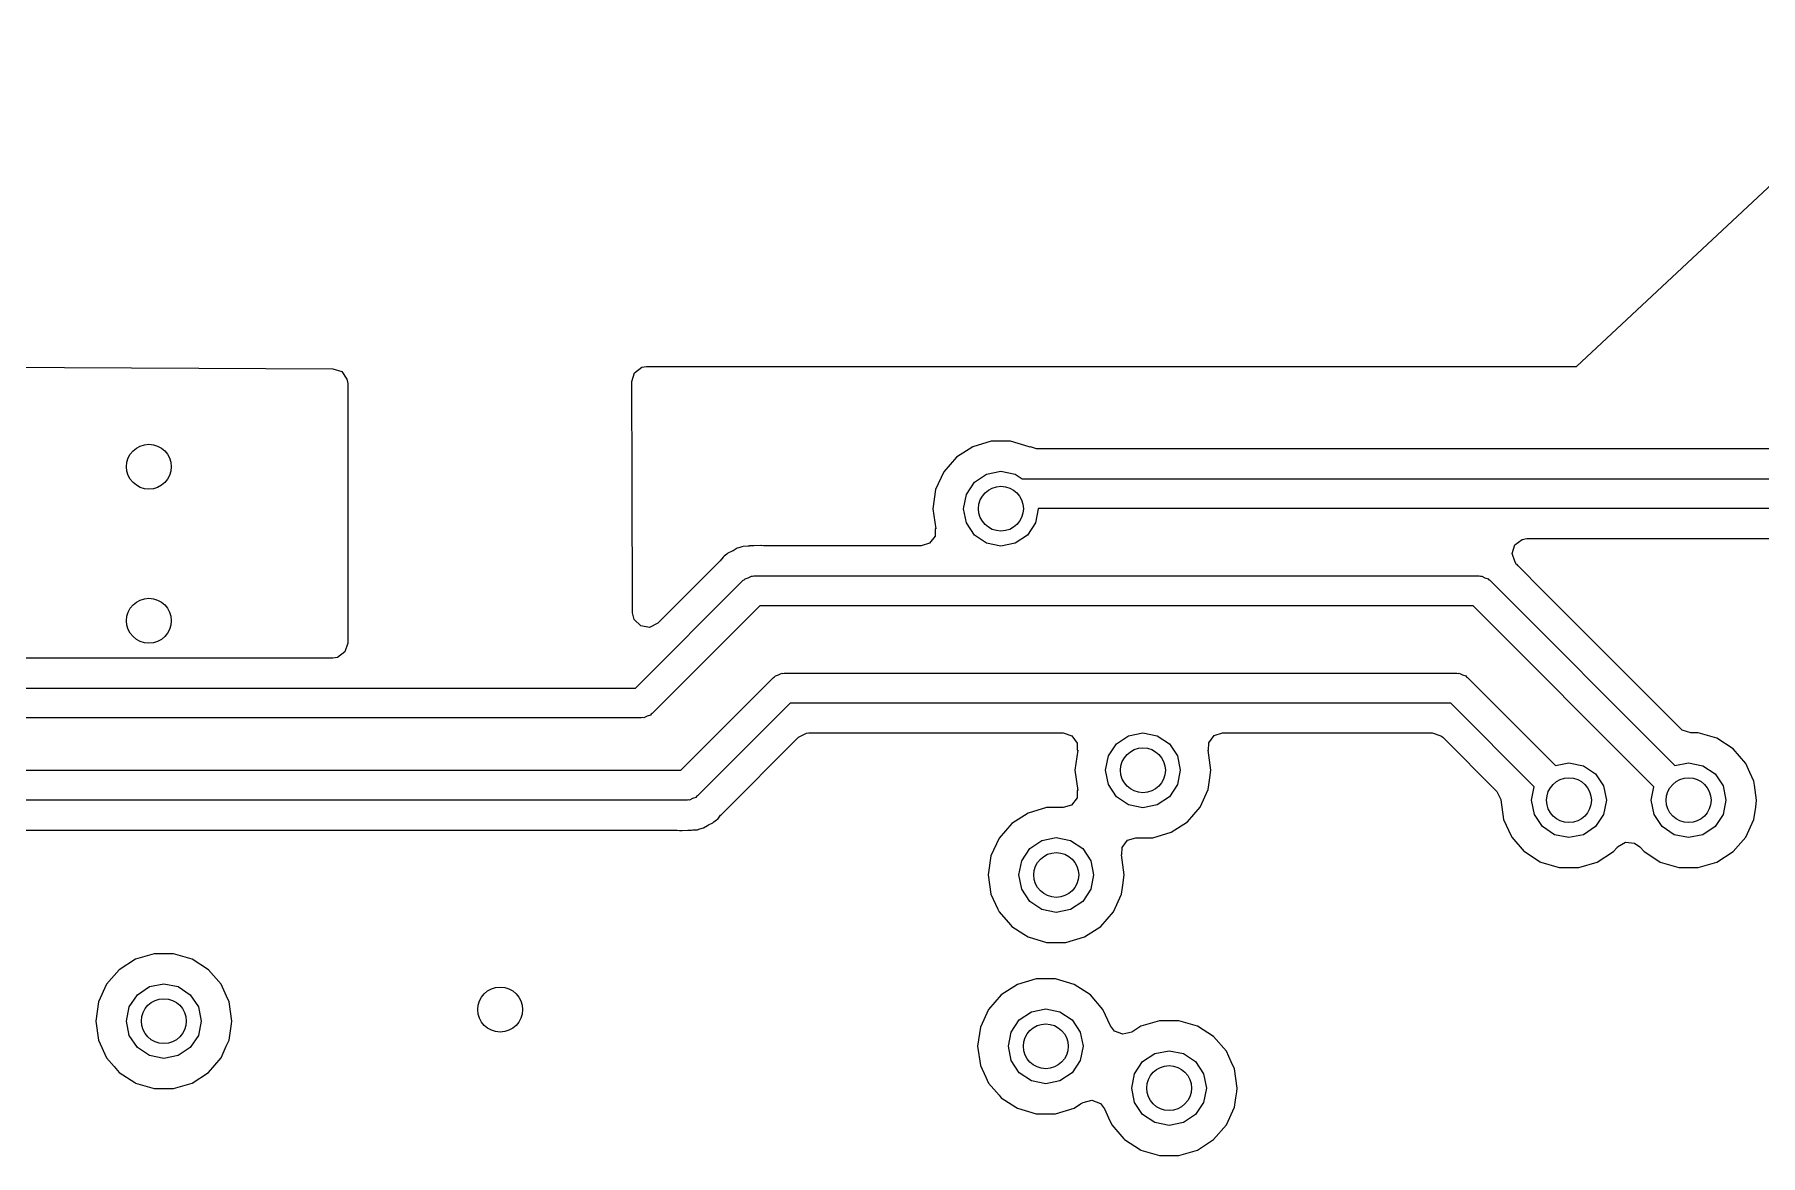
# Model space of a CAD drawing. Extents: x 100.3 to 185, y -144.7 to -85.3.
# Drawn here: x 156.19 to 167.73, y -93.78 to -86.28 of the extents above; entities that cross this region are included whole.
import ezdxf

# ---------------------------------------------------------------- set-up
doc = ezdxf.new("R2010")
doc.units = 0
doc.layers.add('BLACK', color=7, linetype='CONTINUOUS')

msp = doc.modelspace()

# ---------------------------------------------------------------- linework, layer by layer
at = {"layer": 'BLACK', "linetype": 'CONTINUOUS'}
for p, q in [((166.5, -88.5), (168.876, -86.28)), ((155.2, -88.5), (158.181, -88.5145)), ((158.181, -88.5145), (158.24, -88.5337)), ((158.24, -88.5337), (158.275, -88.5834)), ((160.18, -88.5994), (160.199, -88.5411)), ((160.199, -88.5411), (160.248, -88.505)), ((160.248, -88.505), (160.279, -88.5)), ((160.279, -88.5), (166.5, -88.5)), ((166.5, -88.5), (166.5, -88.5)), ((158.275, -88.5834), (158.28, -88.6135)), ((158.28, -88.6135), (158.28, -90.3505)), ((160.183, -89.2654), (160.18, -88.5994)), ((162.585, -89), (162.461, -89.0365)), ((162.715, -89), (162.585, -89)), ((162.585, -89), (162.585, -89)), ((162.839, -89.0365), (162.715, -89)), ((162.715, -89), (162.715, -89)), ((162.352, -89.1065), (162.267, -89.2044)), ((162.461, -89.0365), (162.352, -89.1065)), ((162.461, -89.0365), (162.461, -89.0365)), ((162.846, -89.0394), (162.839, -89.0365)), ((162.847, -89.0372), (162.846, -89.0394)), ((162.888, -89.0495), (162.847, -89.0372)), ((168.517, -89.0495), (162.888, -89.0495)), ((162.267, -89.2044), (162.213, -89.3223)), ((162.473, -89.2737), (162.554, -89.2195)), ((162.554, -89.2195), (162.65, -89.2005)), ((162.65, -89.2005), (162.746, -89.2195)), ((162.746, -89.2195), (162.791, -89.25)), ((162.791, -89.25), (176.872, -89.25)), ((160.186, -90.144), (160.183, -89.2654)), ((162.213, -89.3223), (162.195, -89.4505)), ((162.4, -89.4505), (162.419, -89.3548)), ((162.419, -89.3548), (162.473, -89.2737)), ((162.195, -89.4505), (162.195, -89.4505)), ((162.195, -89.4505), (162.214, -89.5857)), ((162.419, -89.5462), (162.4, -89.4505)), ((162.9, -89.4505), (162.881, -89.5462)), ((176.872, -89.45), (162.9, -89.45)), ((162.9, -89.45), (162.9, -89.4505)), ((162.211, -89.5862), (162.21, -89.6337)), ((162.214, -89.5857), (162.211, -89.5862)), ((162.473, -89.6273), (162.419, -89.5462)), ((162.881, -89.5462), (162.827, -89.6273)), ((160.917, -89.7064), (160.896, -89.7131)), ((160.926, -89.7024), (160.917, -89.7064)), ((160.958, -89.7009), (160.926, -89.7024)), ((160.926, -89.7024), (160.926, -89.7024)), ((160.965, -89.7002), (160.958, -89.7009)), ((160.969, -89.6995), (160.965, -89.7002)), ((160.988, -89.6995), (160.969, -89.6995)), ((160.991, -89.6994), (160.988, -89.6995)), ((160.998, -89.6991), (160.991, -89.6994)), ((161.039, -89.6972), (160.998, -89.6991)), ((161.048, -89.6985), (161.039, -89.6972)), ((161.062, -89.6995), (161.048, -89.6973)), ((161.048, -89.6973), (161.048, -89.6985)), ((162.117, -89.6995), (161.062, -89.6995)), ((162.172, -89.6822), (162.117, -89.6995)), ((162.21, -89.6337), (162.172, -89.6822)), ((162.554, -89.6815), (162.473, -89.6273)), ((162.65, -89.7005), (162.554, -89.6815)), ((162.746, -89.6815), (162.65, -89.7005)), ((162.827, -89.6273), (162.746, -89.6815)), ((166.069, -89.7513), (166.087, -89.6928)), ((166.087, -89.6928), (166.136, -89.6559)), ((166.136, -89.6559), (166.168, -89.6505)), ((166.168, -89.6505), (176.719, -89.6505)), ((160.767, -89.8047), (160.355, -90.2166)), ((160.771, -89.7995), (160.767, -89.8047)), ((160.791, -89.7741), (160.771, -89.7995)), ((160.799, -89.7689), (160.791, -89.7741)), ((160.817, -89.7547), (160.799, -89.7689)), ((160.824, -89.7478), (160.817, -89.7547)), ((160.853, -89.7349), (160.824, -89.7478)), ((160.824, -89.7478), (160.824, -89.7478)), ((160.859, -89.7317), (160.853, -89.7349)), ((160.886, -89.7149), (160.859, -89.7317)), ((160.896, -89.7131), (160.886, -89.7149)), ((160.886, -89.7149), (160.886, -89.7149)), ((166.089, -89.8092), (166.069, -89.7513)), ((166.099, -89.8231), (166.089, -89.8092)), ((166.1, -89.8223), (166.099, -89.8231)), ((166.109, -89.8336), (166.1, -89.8223)), ((160.205, -90.65), (160.926, -89.9293)), ((160.926, -89.9293), (160.933, -89.9256)), ((160.933, -89.9256), (160.938, -89.9191)), ((160.938, -89.9191), (160.96, -89.9119)), ((160.96, -89.9119), (160.981, -89.9012)), ((160.981, -89.9012), (160.989, -89.9025)), ((160.989, -89.9025), (160.996, -89.9)), ((160.996, -89.9), (165.85, -89.9)), ((165.85, -89.9), (165.858, -89.9025)), ((165.858, -89.9025), (165.866, -89.9012)), ((165.866, -89.9012), (165.887, -89.9119)), ((165.887, -89.9119), (165.909, -89.9191)), ((165.909, -89.9191), (165.914, -89.9256)), ((165.914, -89.9256), (165.921, -89.9293)), ((165.921, -89.9293), (167.159, -91.168)), ((166.275, -90), (166.109, -89.8336)), ((167.195, -90.9205), (166.275, -90)), ((160.186, -90.1469), (160.186, -90.144)), ((160.197, -90.1915), (160.186, -90.1469)), ((161.038, -90.1), (160.317, -90.8207)), ((165.809, -90.1), (161.038, -90.1)), ((167.018, -91.3094), (165.809, -90.1)), ((160.24, -90.2348), (160.197, -90.1915)), ((160.3, -90.2443), (160.24, -90.2348)), ((160.355, -90.2166), (160.3, -90.2443)), ((158.28, -90.3505), (158.261, -90.4087)), ((156.947, -90.4495), (155.915, -90.4495)), ((156.95, -90.45), (156.947, -90.4495)), ((156.953, -90.4495), (156.95, -90.45)), ((158.181, -90.4495), (156.953, -90.4495)), ((158.212, -90.4447), (158.181, -90.4495)), ((158.261, -90.4087), (158.212, -90.4447)), ((160.509, -91.2), (161.129, -90.5793)), ((161.129, -90.5793), (161.136, -90.5756)), ((161.136, -90.5756), (161.141, -90.5691)), ((161.141, -90.5691), (161.163, -90.5619)), ((161.163, -90.5619), (161.184, -90.5512)), ((161.184, -90.5512), (161.192, -90.5525)), ((161.192, -90.5525), (161.2, -90.55)), ((161.2, -90.55), (165.7, -90.55)), ((165.7, -90.55), (165.708, -90.5525)), ((165.708, -90.5525), (165.716, -90.5512)), ((165.716, -90.5512), (165.737, -90.5619)), ((165.737, -90.5619), (165.759, -90.5691)), ((165.759, -90.5691), (165.764, -90.5756)), ((165.764, -90.5756), (165.771, -90.5793)), ((165.771, -90.5793), (166.359, -91.168)), ((155.791, -90.65), (160.205, -90.65)), ((161.241, -90.75), (160.621, -91.3707)), ((165.659, -90.75), (161.241, -90.75)), ((166.218, -91.3094), (165.659, -90.75)), ((160.246, -90.85), (155.75, -90.85)), ((160.254, -90.8475), (160.246, -90.85)), ((160.262, -90.8488), (160.254, -90.8475)), ((160.283, -90.8381), (160.262, -90.8488)), ((160.305, -90.8309), (160.283, -90.8381)), ((160.31, -90.8244), (160.305, -90.8309)), ((160.317, -90.8207), (160.31, -90.8244)), ((160.78, -91.4953), (161.295, -90.9795)), ((161.295, -90.9795), (161.35, -90.9517)), ((161.35, -90.9517), (161.365, -90.9505)), ((161.365, -90.9505), (163.067, -90.9505)), ((163.067, -90.9505), (163.125, -90.9694)), ((163.125, -90.9694), (163.161, -91.0189)), ((163.423, -91.0232), (163.504, -90.969)), ((163.504, -90.969), (163.6, -90.95)), ((163.6, -90.95), (163.696, -90.969)), ((163.696, -90.969), (163.777, -91.0232)), ((164.04, -91.0162), (164.077, -90.9678)), ((164.077, -90.9678), (164.133, -90.9505)), ((164.133, -90.9505), (165.535, -90.9505)), ((165.535, -90.9505), (165.593, -90.9694)), ((165.593, -90.9694), (165.605, -90.9795)), ((165.605, -90.9795), (165.967, -91.3415)), ((167.207, -90.9306), (167.195, -90.9205)), ((167.265, -90.9495), (167.207, -90.9306)), ((167.315, -90.9495), (167.265, -90.9495)), ((167.439, -90.986), (167.315, -90.9495)), ((167.315, -90.9495), (167.315, -90.9495)), ((163.164, -91.0648), (163.145, -91.2)), ((163.161, -91.0189), (163.161, -91.0644)), ((163.161, -91.0644), (163.164, -91.0648)), ((163.369, -91.1043), (163.423, -91.0232)), ((163.777, -91.0232), (163.831, -91.1043)), ((164.036, -91.0648), (164.039, -91.0643)), ((164.055, -91.2), (164.036, -91.0648)), ((164.039, -91.0643), (164.04, -91.0162)), ((167.548, -91.056), (167.439, -90.986)), ((167.439, -90.986), (167.439, -90.986)), ((167.439, -90.986), (167.439, -90.986)), ((167.439, -90.986), (167.439, -90.986)), ((167.633, -91.1539), (167.548, -91.056)), ((167.548, -91.056), (167.548, -91.056)), ((167.548, -91.056), (167.548, -91.056)), ((155.091, -91.2), (160.509, -91.2)), ((163.145, -91.2), (163.145, -91.2)), ((163.145, -91.2), (163.164, -91.3352)), ((163.35, -91.2), (163.369, -91.1043)), ((163.369, -91.2957), (163.35, -91.2)), ((163.831, -91.1043), (163.85, -91.2)), ((163.85, -91.2), (163.831, -91.2957)), ((164.048, -91.2505), (164.055, -91.2)), ((164.055, -91.2), (164.055, -91.2)), ((166.359, -91.168), (166.45, -91.15)), ((166.45, -91.15), (166.546, -91.169)), ((166.546, -91.169), (166.627, -91.2232)), ((167.159, -91.168), (167.25, -91.15)), ((167.25, -91.15), (167.346, -91.169)), ((167.346, -91.169), (167.427, -91.2232)), ((167.66, -91.214), (167.633, -91.1539)), ((163.423, -91.3768), (163.369, -91.2957)), ((163.831, -91.2957), (163.777, -91.3768)), ((163.983, -91.4461), (164.037, -91.3282)), ((164.037, -91.3282), (164.048, -91.2505)), ((166.2, -91.4), (166.218, -91.3094)), ((166.627, -91.2232), (166.681, -91.3043)), ((166.681, -91.3043), (166.7, -91.4)), ((167, -91.4), (167.018, -91.3094)), ((167.427, -91.2232), (167.481, -91.3043)), ((167.481, -91.3043), (167.5, -91.4)), ((167.687, -91.2718), (167.66, -91.214)), ((167.691, -91.3), (167.687, -91.2718)), ((167.705, -91.4), (167.691, -91.3)), ((160.55, -91.4), (155.05, -91.4)), ((160.558, -91.3975), (160.55, -91.4)), ((160.566, -91.3988), (160.558, -91.3975)), ((160.587, -91.3881), (160.566, -91.3988)), ((160.609, -91.3809), (160.587, -91.3881)), ((160.614, -91.3744), (160.609, -91.3809)), ((160.621, -91.3707), (160.614, -91.3744)), ((163.123, -91.4322), (163.067, -91.4495)), ((163.16, -91.3838), (163.123, -91.4322)), ((163.161, -91.3357), (163.16, -91.3838)), ((163.164, -91.3352), (163.161, -91.3357)), ((163.504, -91.431), (163.423, -91.3768)), ((163.6, -91.45), (163.504, -91.431)), ((163.696, -91.431), (163.6, -91.45)), ((163.777, -91.3768), (163.696, -91.431)), ((165.967, -91.3415), (165.994, -91.396)), ((165.994, -91.396), (165.994, -91.3974)), ((165.994, -91.3974), (166.013, -91.5282)), ((166.219, -91.4957), (166.2, -91.4)), ((166.7, -91.4), (166.681, -91.4957)), ((167.019, -91.4957), (167, -91.4)), ((167.5, -91.4), (167.481, -91.4957)), ((167.699, -91.4461), (167.705, -91.4)), ((167.705, -91.4), (167.705, -91.4)), ((160.694, -91.5651), (160.723, -91.5522)), ((160.723, -91.5522), (160.73, -91.5453)), ((160.73, -91.5453), (160.748, -91.5311)), ((160.748, -91.5311), (160.756, -91.5259)), ((160.756, -91.5259), (160.775, -91.5005)), ((160.775, -91.5005), (160.78, -91.4953)), ((162.722, -91.556), (162.637, -91.6539)), ((162.831, -91.486), (162.722, -91.556)), ((162.955, -91.4495), (162.831, -91.486)), ((162.831, -91.486), (162.831, -91.486)), ((163.067, -91.4495), (162.955, -91.4495)), ((163.789, -91.614), (163.898, -91.544)), ((163.898, -91.544), (163.983, -91.4461)), ((166.013, -91.5282), (166.064, -91.639)), ((166.273, -91.5768), (166.219, -91.4957)), ((166.681, -91.4957), (166.627, -91.5768)), ((167.073, -91.5768), (167.019, -91.4957)), ((167.481, -91.4957), (167.427, -91.5768)), ((167.633, -91.6461), (167.687, -91.5282)), ((167.687, -91.5282), (167.699, -91.4461)), ((155.074, -91.6005), (160.485, -91.6005)), ((160.485, -91.6005), (160.499, -91.6027)), ((160.499, -91.6027), (160.499, -91.6015)), ((160.499, -91.6015), (160.508, -91.6028)), ((160.508, -91.6028), (160.517, -91.6024)), ((160.508, -91.6028), (160.508, -91.6028)), ((160.508, -91.6028), (160.508, -91.6028)), ((160.508, -91.6028), (160.508, -91.6028)), ((160.517, -91.6024), (160.556, -91.6006)), ((160.556, -91.6006), (160.558, -91.6005)), ((160.558, -91.6005), (160.578, -91.6005)), ((160.578, -91.6005), (160.581, -91.5998)), ((160.578, -91.6005), (160.578, -91.6005)), ((160.581, -91.5998), (160.588, -91.5991)), ((160.588, -91.5991), (160.62, -91.5976)), ((160.62, -91.5976), (160.629, -91.5936)), ((160.629, -91.5936), (160.651, -91.5869)), ((160.651, -91.5869), (160.66, -91.5851)), ((160.66, -91.5851), (160.688, -91.5683)), ((160.688, -91.5683), (160.694, -91.5651)), ((162.637, -91.6539), (162.583, -91.7718)), ((162.843, -91.7232), (162.924, -91.669)), ((162.924, -91.669), (163.02, -91.65)), ((163.02, -91.65), (163.116, -91.669)), ((163.116, -91.669), (163.197, -91.7232)), ((163.46, -91.7162), (163.497, -91.6678)), ((163.497, -91.6678), (163.553, -91.6505)), ((163.553, -91.6505), (163.665, -91.6505)), ((163.665, -91.6505), (163.789, -91.614)), ((163.665, -91.6505), (163.665, -91.6505)), ((166.064, -91.639), (166.067, -91.6461)), ((166.067, -91.6461), (166.151, -91.7428)), ((166.354, -91.631), (166.273, -91.5768)), ((166.45, -91.65), (166.354, -91.631)), ((166.546, -91.631), (166.45, -91.65)), ((166.627, -91.5768), (166.546, -91.631)), ((167.154, -91.631), (167.073, -91.5768)), ((167.25, -91.65), (167.154, -91.631)), ((167.346, -91.631), (167.25, -91.65)), ((167.427, -91.5768), (167.346, -91.631)), ((167.548, -91.744), (167.633, -91.6461)), ((162.583, -91.7718), (162.565, -91.9)), ((162.789, -91.8043), (162.843, -91.7232)), ((163.197, -91.7232), (163.251, -91.8043)), ((163.456, -91.7648), (163.459, -91.7643)), ((163.475, -91.9), (163.456, -91.7648)), ((163.459, -91.7643), (163.46, -91.7162)), ((166.151, -91.7428), (166.152, -91.744)), ((166.152, -91.744), (166.257, -91.8116)), ((166.639, -91.814), (166.748, -91.744)), ((166.748, -91.744), (166.773, -91.7153)), ((166.773, -91.7153), (166.775, -91.7127)), ((166.775, -91.7127), (166.828, -91.6811)), ((166.828, -91.6811), (166.889, -91.6863)), ((166.889, -91.6863), (166.925, -91.7127)), ((166.925, -91.7127), (166.952, -91.744)), ((166.952, -91.744), (166.952, -91.744)), ((166.952, -91.744), (167.03, -91.794)), ((167.439, -91.814), (167.548, -91.744)), ((162.565, -91.9), (162.565, -91.9)), ((162.565, -91.9), (162.583, -92.0282)), ((162.77, -91.9), (162.789, -91.8043)), ((162.789, -91.9957), (162.77, -91.9)), ((163.251, -91.8043), (163.27, -91.9)), ((163.27, -91.9), (163.251, -91.9957)), ((163.465, -91.9691), (163.475, -91.9)), ((163.475, -91.9), (163.475, -91.9)), ((166.257, -91.8116), (166.261, -91.814)), ((166.261, -91.814), (166.385, -91.8505)), ((166.385, -91.8505), (166.385, -91.8505)), ((166.385, -91.8505), (166.515, -91.8505)), ((166.515, -91.8505), (166.639, -91.814)), ((166.515, -91.8505), (166.515, -91.8505)), ((167.03, -91.794), (167.061, -91.814)), ((167.061, -91.814), (167.185, -91.8505)), ((167.185, -91.8505), (167.185, -91.8505)), ((167.185, -91.8505), (167.315, -91.8505)), ((167.315, -91.8505), (167.439, -91.814)), ((167.315, -91.8505), (167.315, -91.8505)), ((162.843, -92.0768), (162.789, -91.9957)), ((163.251, -91.9957), (163.197, -92.0768)), ((163.457, -92.0282), (163.465, -91.9691)), ((162.583, -92.0282), (162.629, -92.1282)), ((162.629, -92.1282), (162.637, -92.1461)), ((162.924, -92.131), (162.843, -92.0768)), ((163.02, -92.15), (162.924, -92.131)), ((163.116, -92.131), (163.02, -92.15)), ((163.197, -92.0768), (163.116, -92.131)), ((163.403, -92.1461), (163.457, -92.0282)), ((162.637, -92.1461), (162.713, -92.234)), ((162.713, -92.234), (162.722, -92.244)), ((162.722, -92.244), (162.803, -92.2961)), ((163.209, -92.314), (163.318, -92.244)), ((163.318, -92.244), (163.403, -92.1461)), ((162.803, -92.2961), (162.831, -92.314)), ((162.831, -92.314), (162.955, -92.3505)), ((162.955, -92.3505), (162.955, -92.3505)), ((162.955, -92.3505), (163.085, -92.3505)), ((163.085, -92.3505), (163.209, -92.314)), ((163.085, -92.3505), (163.085, -92.3505)), ((156.861, -92.4631), (156.752, -92.5331)), ((156.985, -92.4266), (156.861, -92.4631)), ((156.861, -92.4631), (156.861, -92.4631)), ((157.115, -92.4266), (156.985, -92.4266)), ((156.985, -92.4266), (156.985, -92.4266)), ((157.239, -92.463), (157.115, -92.4266)), ((157.115, -92.4266), (157.115, -92.4266)), ((157.239, -92.4631), (157.239, -92.463)), ((157.348, -92.5331), (157.239, -92.4631)), ((157.239, -92.4631), (157.239, -92.4631)), ((157.239, -92.4631), (157.239, -92.4631)), ((156.752, -92.5331), (156.667, -92.631)), ((157.433, -92.631), (157.348, -92.5331)), ((157.348, -92.5331), (157.348, -92.5331)), ((157.348, -92.5331), (157.348, -92.5331)), ((162.885, -92.5952), (162.76, -92.6317)), ((163.014, -92.5952), (162.885, -92.5952)), ((162.885, -92.5952), (162.885, -92.5952)), ((163.139, -92.6317), (163.014, -92.5952)), ((163.014, -92.5952), (163.014, -92.5952)), ((156.667, -92.631), (156.613, -92.7489)), ((156.819, -92.7814), (156.873, -92.7003)), ((156.873, -92.7003), (156.954, -92.6461)), ((156.954, -92.6461), (157.05, -92.6271)), ((157.05, -92.6271), (157.146, -92.6461)), ((157.146, -92.6461), (157.227, -92.7003)), ((157.227, -92.7003), (157.281, -92.7814)), ((157.469, -92.7093), (157.433, -92.631)), ((157.487, -92.7489), (157.469, -92.7093)), ((162.651, -92.7017), (162.567, -92.7996)), ((162.76, -92.6317), (162.651, -92.7017)), ((162.76, -92.6317), (162.76, -92.6317)), ((163.248, -92.7017), (163.139, -92.6317)), ((163.139, -92.6317), (163.139, -92.6317)), ((163.139, -92.6317), (163.139, -92.6317)), ((163.139, -92.6317), (163.139, -92.6317)), ((163.332, -92.7996), (163.248, -92.7017)), ((163.248, -92.7017), (163.248, -92.7017)), ((163.248, -92.7017), (163.248, -92.7017)), ((156.613, -92.7489), (156.595, -92.8771)), ((156.8, -92.8771), (156.819, -92.7814)), ((157.281, -92.7814), (157.3, -92.8771)), ((157.505, -92.8771), (157.487, -92.7489)), ((162.567, -92.7996), (162.513, -92.9175)), ((162.773, -92.8689), (162.854, -92.8147)), ((162.854, -92.8147), (162.95, -92.7957)), ((162.95, -92.7957), (163.045, -92.8147)), ((163.045, -92.8147), (163.126, -92.8689)), ((163.382, -92.9078), (163.332, -92.7996)), ((163.332, -92.7996), (163.332, -92.7996)), ((163.332, -92.7996), (163.332, -92.7996)), ((156.595, -92.8771), (156.595, -92.8771)), ((156.595, -92.8771), (156.613, -93.0053)), ((156.819, -92.9728), (156.8, -92.8771)), ((157.3, -92.8771), (157.281, -92.9728)), ((157.487, -93.0053), (157.502, -92.8962)), ((157.502, -92.8962), (157.505, -92.8771)), ((157.505, -92.8771), (157.505, -92.8771)), ((162.513, -92.9175), (162.494, -93.0457)), ((162.719, -92.95), (162.773, -92.8689)), ((163.126, -92.8689), (163.18, -92.95)), ((163.409, -92.9433), (163.382, -92.9078)), ((163.466, -92.9655), (163.409, -92.9433)), ((163.586, -92.911), (163.525, -92.9499)), ((163.71, -92.8745), (163.586, -92.911)), ((163.586, -92.911), (163.586, -92.911)), ((163.84, -92.8745), (163.71, -92.8745)), ((163.71, -92.8745), (163.71, -92.8745)), ((163.964, -92.911), (163.84, -92.8745)), ((163.84, -92.8745), (163.84, -92.8745)), ((164.073, -92.981), (163.964, -92.911)), ((163.964, -92.911), (163.964, -92.911)), ((163.964, -92.911), (163.964, -92.911)), ((163.964, -92.911), (163.964, -92.911)), ((156.613, -93.0053), (156.667, -93.1232)), ((156.873, -93.0539), (156.819, -92.9728)), ((156.954, -93.1081), (156.873, -93.0539)), ((157.227, -93.0539), (157.146, -93.1081)), ((157.281, -92.9728), (157.227, -93.0539)), ((157.433, -93.1232), (157.468, -93.0457)), ((157.468, -93.0457), (157.487, -93.0053)), ((162.494, -93.0457), (162.494, -93.0457)), ((162.494, -93.0457), (162.513, -93.1739)), ((162.7, -93.0457), (162.719, -92.95)), ((162.719, -93.1414), (162.7, -93.0457)), ((163.18, -92.95), (163.2, -93.0457)), ((163.2, -93.0457), (163.18, -93.1414)), ((163.525, -92.9499), (163.466, -92.9655)), ((164.158, -93.0789), (164.073, -92.981)), ((164.073, -92.981), (164.073, -92.981)), ((164.073, -92.981), (164.073, -92.981)), ((156.667, -93.1232), (156.667, -93.1232)), ((156.667, -93.1232), (156.718, -93.1815)), ((157.05, -93.1271), (156.954, -93.1081)), ((157.146, -93.1081), (157.05, -93.1271)), ((157.348, -93.2211), (157.433, -93.1232)), ((162.513, -93.1739), (162.548, -93.2515)), ((162.773, -93.2225), (162.719, -93.1414)), ((163.18, -93.1414), (163.126, -93.2225)), ((163.544, -93.2293), (163.598, -93.1482)), ((163.598, -93.1482), (163.679, -93.094)), ((163.679, -93.094), (163.775, -93.075)), ((163.775, -93.075), (163.871, -93.094)), ((163.871, -93.094), (163.952, -93.1482)), ((163.952, -93.1482), (164.006, -93.2293)), ((164.191, -93.1505), (164.158, -93.0789)), ((164.212, -93.1968), (164.191, -93.1505)), ((156.718, -93.1815), (156.752, -93.2211)), ((156.752, -93.2211), (156.856, -93.288)), ((156.856, -93.288), (156.861, -93.2911)), ((156.861, -93.2911), (156.985, -93.3276)), ((157.115, -93.3276), (157.239, -93.2911)), ((157.239, -93.2911), (157.348, -93.2211)), ((162.548, -93.2515), (162.567, -93.2918)), ((162.854, -93.2767), (162.773, -93.2225)), ((162.95, -93.2957), (162.854, -93.2767)), ((163.045, -93.2767), (162.95, -93.2957)), ((163.126, -93.2225), (163.045, -93.2767)), ((163.525, -93.325), (163.544, -93.2293)), ((164.006, -93.2293), (164.025, -93.325)), ((164.23, -93.325), (164.212, -93.1968)), ((156.985, -93.3276), (156.985, -93.3276)), ((156.985, -93.3276), (157.115, -93.3276)), ((157.115, -93.3276), (157.115, -93.3276)), ((162.567, -93.2918), (162.637, -93.3731)), ((162.637, -93.3731), (162.651, -93.3897)), ((162.651, -93.3897), (162.75, -93.4532)), ((163.199, -93.4208), (163.258, -93.4052)), ((163.258, -93.4052), (163.315, -93.4274)), ((163.544, -93.4207), (163.525, -93.325)), ((164.025, -93.325), (164.006, -93.4207)), ((164.212, -93.4532), (164.221, -93.39)), ((164.221, -93.39), (164.227, -93.35)), ((164.227, -93.35), (164.23, -93.325)), ((164.23, -93.325), (164.23, -93.325)), ((162.75, -93.4532), (162.76, -93.4597)), ((162.76, -93.4597), (162.885, -93.4962)), ((162.885, -93.4962), (162.885, -93.4962)), ((162.885, -93.4962), (163.014, -93.4962)), ((163.014, -93.4962), (163.139, -93.4597)), ((163.014, -93.4962), (163.014, -93.4962)), ((163.139, -93.4597), (163.183, -93.4309)), ((163.183, -93.4309), (163.199, -93.4208)), ((163.315, -93.4274), (163.343, -93.4629)), ((163.343, -93.4629), (163.37, -93.5231)), ((163.598, -93.5018), (163.544, -93.4207)), ((163.679, -93.556), (163.598, -93.5018)), ((163.952, -93.5018), (163.871, -93.556)), ((164.006, -93.4207), (163.952, -93.5018)), ((164.158, -93.5711), (164.212, -93.4532)), ((163.37, -93.5231), (163.392, -93.5711)), ((163.392, -93.5711), (163.473, -93.6649)), ((163.775, -93.575), (163.679, -93.556)), ((163.871, -93.556), (163.775, -93.575)), ((164.073, -93.669), (164.158, -93.5711)), ((163.473, -93.6649), (163.477, -93.669)), ((163.477, -93.669), (163.584, -93.7379)), ((163.584, -93.7379), (163.586, -93.739)), ((163.586, -93.739), (163.71, -93.7755)), ((163.84, -93.7755), (163.964, -93.739)), ((163.964, -93.739), (164.073, -93.669)), ((163.71, -93.7755), (163.71, -93.7755)), ((163.71, -93.7755), (163.84, -93.7755)), ((163.84, -93.7755), (163.84, -93.7755))]:
    msp.add_line(p, q, dxfattribs=at)
at = {"layer": 'BLACK'}
for centre in [(156.95, -89.17), (162.65, -89.4505), (156.95, -90.2), (163.6, -91.2), (166.45, -91.4), (167.25, -91.4), (163.02, -91.9), (159.3, -92.8), (157.05, -92.8771), (162.95, -93.0457), (163.775, -93.325)]:
    msp.add_circle(centre, 0.15, dxfattribs=at)

doc.saveas('drawing.dxf')
